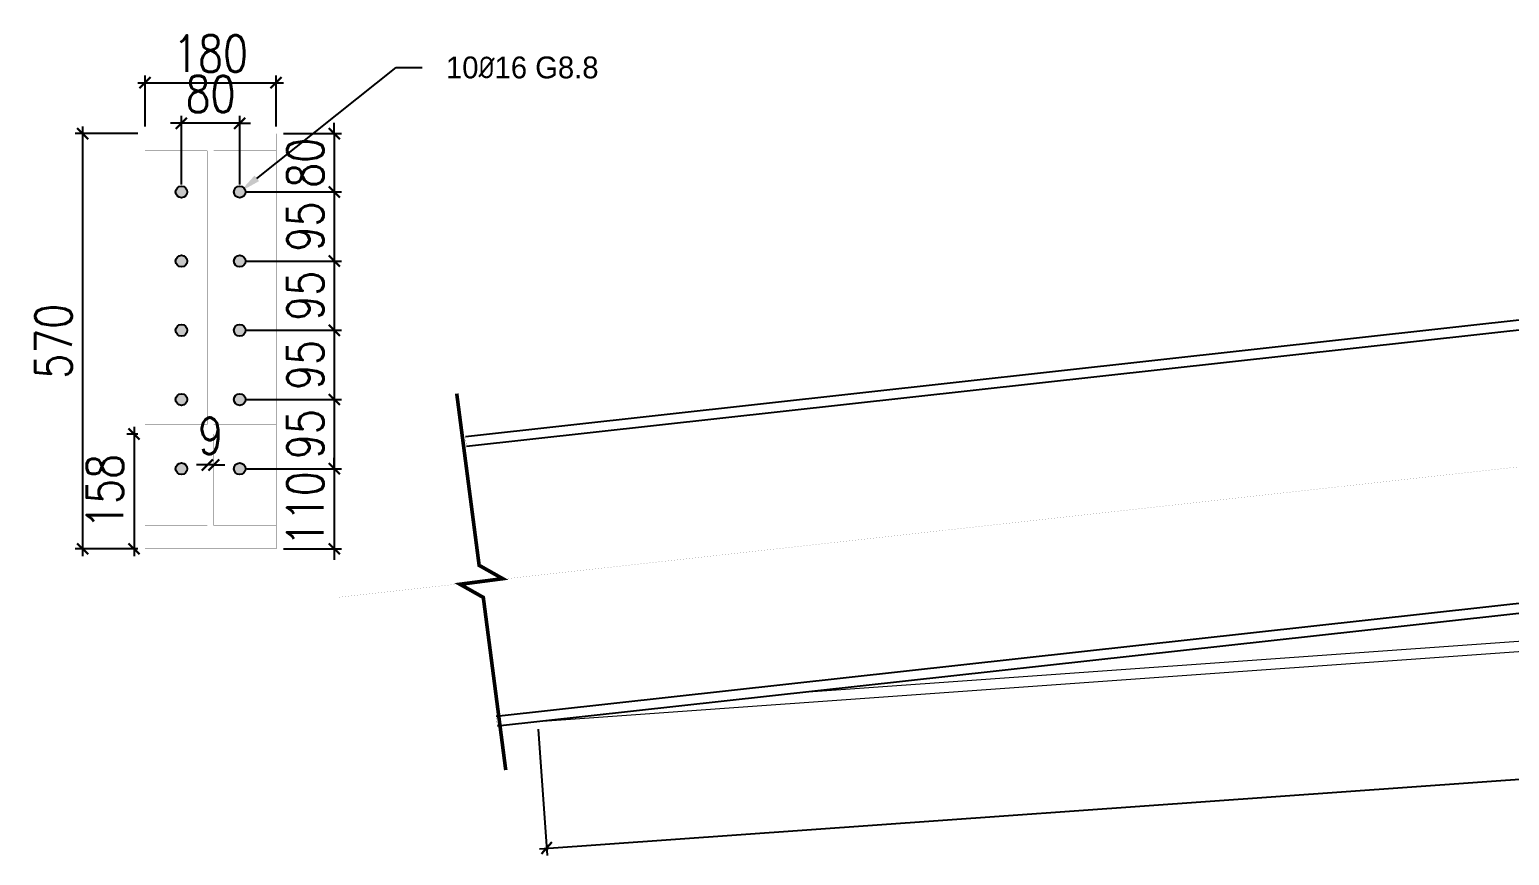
# Model space of a CAD drawing. Header units: millimetres. Extents: x -388065 to 2372687422, y -192755 to 667797.
# Drawn here: x 40824 to 42857, y -17931 to -16797 of the extents above; entities that cross this region are included whole.
import ezdxf
from ezdxf import colors
from ezdxf.entities.mleader import LeaderData, LeaderLine
from ezdxf.math import Vec2, Vec3

# ---------------------------------------------------------------- set-up
doc = ezdxf.new("R2010")
doc.units = ezdxf.units.MM
doc.linetypes.add('DASHDOTED', pattern=[110, 50, -25, 10, -25])
for name, color, linetype, lineweight in [('A-FLOR', 192, 'Continuous', 9), ('BEAMS', 6, 'Continuous', 30), ('STR-STEEL_IN_SEC', 6, 'Continuous', 15)]:
    doc.layers.add(name, color=color, linetype=linetype, lineweight=lineweight)
doc.styles.add('DIM', font='ROMANS.SHX', dxfattribs={"width": 0.8})
doc.dimstyles.new('D100-1-20', dxfattribs={"dimtxt": 50, "dimasz": 15, "dimexe": 10, "dimexo": 10, "dimgap": 15, "dimtad": 1, "dimdec": 0, "dimzin": 13, "dimdsep": 46, "dimtxsty": 'DIM', "dimblk1": 'OBLIQUE', "dimblk2": 'OBLIQUE', "dimsah": 1, "dimcen": 0, "dimdle": 10, "dimclrd": 8, "dimclre": 8, "dimclrt": 6, "dimadec": 0, "dimazin": 0, "dimtfac": 1, "dimtdec": 0, "dimtix": 1, "dimtmove": 2, "dimatfit": 3, "dimldrblk": 'OBLIQUE', "dimfxl": 1, "dimtolj": 1, "dimtzin": 13, "dimarcsym": 0})

# ---------------------------------------------------------------- blocks, each defined once
blk = doc.blocks.new('_OBLIQUE')
at = {"color": 0, "linetype": 'ByBlock'}
blk.add_line((-0.5, -0.5), (0.5, 0.5), dxfattribs=at)
blk = doc.blocks.new('*D392')
at = {"layer": 'BEAMS', "color": 8, "lineweight": -2, "transparency": 16777216}
for p, q in [((40972.8, -16870), (41172.8, -16870)), ((40982.8, -16930), (40982.8, -16860)), ((41162.8, -16930), (41162.8, -16860))]:
    blk.add_line(p, q, dxfattribs=at)
at = {"layer": 'Defpoints', "color": 0, "transparency": 16777216}
for p in [(41162.8, -16870), (40982.8, -16940), (41162.8, -16940)]:
    blk.add_point(p, dxfattribs=at)
at = {"layer": 'BEAMS', "color": 8, "lineweight": -2, "transparency": 16777216, "xscale": 15, "yscale": 15, "zscale": 15, "rotation": 180}
blk.add_blockref('_OBLIQUE', (40982.8, -16870), dxfattribs=at)
at = {"layer": 'BEAMS', "color": 8, "lineweight": -2, "transparency": 16777216, "xscale": 15, "yscale": 15, "zscale": 15}
blk.add_blockref('_OBLIQUE', (41162.8, -16870), dxfattribs=at)
at = {"layer": 'BEAMS', "color": 6, "transparency": 16777216, "insert": (41072.8, -16830), "char_height": 50, "attachment_point": 5, "style": 'DIM'}
blk.add_mtext('\\A1;180', dxfattribs=at)
blk = doc.blocks.new('*D393')
at = {"layer": 'BEAMS', "color": 8, "lineweight": -2, "transparency": 16777216}
for p, q in [((40897, -16930), (40897, -17520)), ((40972.8, -16940), (40887, -16940)), ((40972.8, -17510), (40887, -17510))]:
    blk.add_line(p, q, dxfattribs=at)
at = {"layer": 'Defpoints', "color": 0, "transparency": 16777216}
for p in [(40982.8, -16940), (40897, -17510), (40982.8, -17510)]:
    blk.add_point(p, dxfattribs=at)
at = {"layer": 'BEAMS', "color": 8, "lineweight": -2, "transparency": 16777216, "xscale": 15, "yscale": 15, "zscale": 15}
for p, rotation in [((40897, -16940), 90), ((40897, -17510), 270)]:
    blk.add_blockref('_OBLIQUE', p, dxfattribs=dict(at, rotation=rotation))
at = {"layer": 'BEAMS', "color": 6, "transparency": 16777216, "insert": (40857, -17225), "char_height": 50, "attachment_point": 5, "rotation": 90, "style": 'DIM'}
blk.add_mtext('\\A1;570', dxfattribs=at)
blk = doc.blocks.new('*D394')
at = {"layer": 'BEAMS', "color": 8, "lineweight": -2, "transparency": 16777216}
for p, q in [((41032.8, -16925.7), (41017.8, -16925.7)), ((41032.8, -17010), (41032.8, -16915.7)), ((41112.8, -16925.7), (41032.8, -16925.7)), ((41112.8, -17010), (41112.8, -16915.7)), ((41112.8, -16925.7), (41127.8, -16925.7))]:
    blk.add_line(p, q, dxfattribs=at)
at = {"layer": 'Defpoints', "color": 0, "transparency": 16777216}
for p in [(41032.8, -16925.7), (41032.8, -17020), (41112.8, -17020)]:
    blk.add_point(p, dxfattribs=at)
at = {"layer": 'BEAMS', "color": 8, "lineweight": -2, "transparency": 16777216, "xscale": 15, "yscale": 15, "zscale": 15}
blk.add_blockref('_OBLIQUE', (41032.8, -16925.7), dxfattribs=at)
at = {"layer": 'BEAMS', "color": 8, "lineweight": -2, "transparency": 16777216, "xscale": 15, "yscale": 15, "zscale": 15, "rotation": 180}
blk.add_blockref('_OBLIQUE', (41112.8, -16925.7), dxfattribs=at)
at = {"layer": 'BEAMS', "color": 6, "transparency": 16777216, "insert": (41072.8, -16885.7), "char_height": 50, "attachment_point": 5, "style": 'DIM'}
blk.add_mtext('\\A1;80', dxfattribs=at)
blk = doc.blocks.new('*D395')
at = {"layer": 'BEAMS', "color": 8, "lineweight": -2, "transparency": 16777216}
for p, q in [((41242.8, -16940), (41242.8, -16925)), ((41172.8, -16940), (41252.8, -16940)), ((41242.8, -16940), (41242.8, -17020)), ((41122.8, -17020), (41252.8, -17020)), ((41242.8, -17020), (41242.8, -17035))]:
    blk.add_line(p, q, dxfattribs=at)
at = {"layer": 'Defpoints', "color": 0, "transparency": 16777216}
for p in [(41162.8, -16940), (41112.8, -17020), (41242.8, -17020)]:
    blk.add_point(p, dxfattribs=at)
at = {"layer": 'BEAMS', "color": 8, "lineweight": -2, "transparency": 16777216, "xscale": 15, "yscale": 15, "zscale": 15}
for p, rotation in [((41242.8, -16940), 270), ((41242.8, -17020), 90)]:
    blk.add_blockref('_OBLIQUE', p, dxfattribs=dict(at, rotation=rotation))
at = {"layer": 'BEAMS', "color": 6, "transparency": 16777216, "insert": (41202.8, -16980), "char_height": 50, "attachment_point": 5, "rotation": 90, "style": 'DIM'}
blk.add_mtext('\\A1;80', dxfattribs=at)
blk = doc.blocks.new('*D396')
at = {"layer": 'BEAMS', "color": 8, "lineweight": -2, "transparency": 16777216}
for p, q in [((41122.8, -17210), (41252.8, -17210)), ((41242.8, -17200), (41242.8, -17315)), ((41122.8, -17305), (41252.8, -17305))]:
    blk.add_line(p, q, dxfattribs=at)
at = {"layer": 'Defpoints', "color": 0, "transparency": 16777216}
for p in [(41112.8, -17210), (41112.8, -17305), (41242.8, -17305)]:
    blk.add_point(p, dxfattribs=at)
at = {"layer": 'BEAMS', "color": 8, "lineweight": -2, "transparency": 16777216, "xscale": 15, "yscale": 15, "zscale": 15}
for p, rotation in [((41242.8, -17210), 90), ((41242.8, -17305), 270)]:
    blk.add_blockref('_OBLIQUE', p, dxfattribs=dict(at, rotation=rotation))
at = {"layer": 'BEAMS', "color": 6, "transparency": 16777216, "insert": (41202.8, -17257.5), "char_height": 50, "attachment_point": 5, "rotation": 90, "style": 'DIM'}
blk.add_mtext('\\A1;95', dxfattribs=at)
blk = doc.blocks.new('*D397')
at = {"layer": 'BEAMS', "color": 8, "lineweight": -2, "transparency": 16777216}
for p, q in [((41242.8, -17295), (41242.8, -17410)), ((41122.8, -17305), (41252.8, -17305)), ((41122.8, -17400), (41252.8, -17400))]:
    blk.add_line(p, q, dxfattribs=at)
at = {"layer": 'Defpoints', "color": 0, "transparency": 16777216}
for p in [(41112.8, -17305), (41112.8, -17400), (41242.8, -17400)]:
    blk.add_point(p, dxfattribs=at)
at = {"layer": 'BEAMS', "color": 8, "lineweight": -2, "transparency": 16777216, "xscale": 15, "yscale": 15, "zscale": 15}
for p, rotation in [((41242.8, -17305), 90), ((41242.8, -17400), 270)]:
    blk.add_blockref('_OBLIQUE', p, dxfattribs=dict(at, rotation=rotation))
at = {"layer": 'BEAMS', "color": 6, "transparency": 16777216, "insert": (41202.8, -17352.5), "char_height": 50, "attachment_point": 5, "rotation": 90, "style": 'DIM'}
blk.add_mtext('\\A1;95', dxfattribs=at)
blk = doc.blocks.new('*D398')
at = {"layer": 'BEAMS', "color": 8, "lineweight": -2, "transparency": 16777216}
for p, q in [((41122.8, -17400), (41252.8, -17400)), ((41242.8, -17400), (41242.8, -17385)), ((41242.8, -17400), (41242.8, -17510)), ((41172.8, -17510), (41252.8, -17510)), ((41242.8, -17510), (41242.8, -17525))]:
    blk.add_line(p, q, dxfattribs=at)
at = {"layer": 'Defpoints', "color": 0, "transparency": 16777216}
for p in [(41112.8, -17400), (41162.8, -17510), (41242.8, -17510)]:
    blk.add_point(p, dxfattribs=at)
at = {"layer": 'BEAMS', "color": 8, "lineweight": -2, "transparency": 16777216, "xscale": 15, "yscale": 15, "zscale": 15}
for p, rotation in [((41242.8, -17400), 270), ((41242.8, -17510), 90)]:
    blk.add_blockref('_OBLIQUE', p, dxfattribs=dict(at, rotation=rotation))
at = {"layer": 'BEAMS', "color": 6, "transparency": 16777216, "insert": (41202.8, -17455), "char_height": 50, "attachment_point": 5, "rotation": 90, "style": 'DIM'}
blk.add_mtext('\\A1;110', dxfattribs=at)
blk = doc.blocks.new('*D399')
at = {"layer": 'BEAMS', "color": 8, "lineweight": -2, "transparency": 16777216}
for p, q in [((41242.8, -17010), (41242.8, -17125)), ((41122.8, -17020), (41252.8, -17020)), ((41122.8, -17115), (41252.8, -17115))]:
    blk.add_line(p, q, dxfattribs=at)
at = {"layer": 'Defpoints', "color": 0, "transparency": 16777216}
for p in [(41112.8, -17020), (41112.8, -17115), (41242.8, -17115)]:
    blk.add_point(p, dxfattribs=at)
at = {"layer": 'BEAMS', "color": 8, "lineweight": -2, "transparency": 16777216, "xscale": 15, "yscale": 15, "zscale": 15}
for p, rotation in [((41242.8, -17020), 90), ((41242.8, -17115), 270)]:
    blk.add_blockref('_OBLIQUE', p, dxfattribs=dict(at, rotation=rotation))
at = {"layer": 'BEAMS', "color": 6, "transparency": 16777216, "insert": (41202.8, -17067.5), "char_height": 50, "attachment_point": 5, "rotation": 90, "style": 'DIM'}
blk.add_mtext('\\A1;95', dxfattribs=at)
blk = doc.blocks.new('*D400')
at = {"layer": 'BEAMS', "color": 8, "lineweight": -2, "transparency": 16777216}
for p, q in [((41122.8, -17115), (41252.8, -17115)), ((41242.8, -17105), (41242.8, -17220)), ((41122.8, -17210), (41252.8, -17210))]:
    blk.add_line(p, q, dxfattribs=at)
at = {"layer": 'Defpoints', "color": 0, "transparency": 16777216}
for p in [(41112.8, -17115), (41112.8, -17210), (41242.8, -17210)]:
    blk.add_point(p, dxfattribs=at)
at = {"layer": 'BEAMS', "color": 8, "lineweight": -2, "transparency": 16777216, "xscale": 15, "yscale": 15, "zscale": 15}
for p, rotation in [((41242.8, -17115), 90), ((41242.8, -17210), 270)]:
    blk.add_blockref('_OBLIQUE', p, dxfattribs=dict(at, rotation=rotation))
at = {"layer": 'BEAMS', "color": 6, "transparency": 16777216, "insert": (41202.8, -17162.5), "char_height": 50, "attachment_point": 5, "rotation": 90, "style": 'DIM'}
blk.add_mtext('\\A1;95', dxfattribs=at)
blk = doc.blocks.new('*D401')
at = {"layer": 'BEAMS', "color": 8, "lineweight": -2, "transparency": 16777216}
for p, q in [((45121.2, -17502.4), (45133.5, -17675.9)), ((41524.5, -17921.7), (45142.8, -17665.2)), ((41522.9, -17757.5), (41535.2, -17930.9))]:
    blk.add_line(p, q, dxfattribs=at)
at = {"layer": 'Defpoints', "color": 0, "transparency": 16777216}
for p in [(45120.5, -17492.5), (45132.8, -17665.9), (41522.2, -17747.5)]:
    blk.add_point(p, dxfattribs=at)
at = {"layer": 'BEAMS', "color": 8, "lineweight": -2, "transparency": 16777216, "xscale": 15, "yscale": 15, "zscale": 15}
for p, rotation in [((45132.8, -17665.9), 4.054326710706873), ((41534.5, -17920.9), 184.0543267107069)]:
    blk.add_blockref('_OBLIQUE', p, dxfattribs=dict(at, rotation=rotation))
at = {"layer": 'BEAMS', "color": 6, "transparency": 16777216, "insert": (43330.8, -17753.5), "char_height": 50, "attachment_point": 5, "rotation": 4.0543, "style": 'DIM'}
blk.add_mtext('\\A1;3600', dxfattribs=at)
blk = doc.blocks.new('*D420')
at = {"layer": 'BEAMS', "color": 8, "lineweight": -2, "transparency": 16777216}
for p, q in [((40972.8, -17352.5), (40957.7, -17352.5)), ((40967.7, -17342.5), (40967.7, -17520)), ((40972.8, -17510), (40957.7, -17510))]:
    blk.add_line(p, q, dxfattribs=at)
at = {"layer": 'Defpoints', "color": 0, "transparency": 16777216}
for p in [(40982.8, -17352.5), (40967.7, -17510), (40982.8, -17510)]:
    blk.add_point(p, dxfattribs=at)
at = {"layer": 'BEAMS', "color": 8, "lineweight": -2, "transparency": 16777216, "xscale": 15, "yscale": 15, "zscale": 15}
for p, rotation in [((40967.7, -17352.5), 90), ((40967.7, -17510), 270)]:
    blk.add_blockref('_OBLIQUE', p, dxfattribs=dict(at, rotation=rotation))
at = {"layer": 'BEAMS', "color": 6, "transparency": 16777216, "insert": (40927.7, -17431.2), "char_height": 50, "attachment_point": 5, "rotation": 90, "style": 'DIM'}
blk.add_mtext('\\A1;158', dxfattribs=at)
blk = doc.blocks.new('*D486')
at = {"layer": 'BEAMS', "color": 8, "lineweight": -2, "transparency": 16777216}
for p, q in [((41068.3, -17394.9), (41053.3, -17394.9)), ((41077.3, -17394.9), (41068.3, -17394.9)), ((41077.3, -17394.9), (41092.3, -17394.9))]:
    blk.add_line(p, q, dxfattribs=at)
at = {"layer": 'Defpoints', "color": 0, "transparency": 16777216}
for p in [(41068.3, -17394.9), (41068.3, -17394.9), (41077.3, -17394.9)]:
    blk.add_point(p, dxfattribs=at)
at = {"layer": 'BEAMS', "color": 8, "lineweight": -2, "transparency": 16777216, "xscale": 15, "yscale": 15, "zscale": 15}
blk.add_blockref('_OBLIQUE', (41068.3, -17394.9), dxfattribs=at)
at = {"layer": 'BEAMS', "color": 8, "lineweight": -2, "transparency": 16777216, "xscale": 15, "yscale": 15, "zscale": 15, "rotation": 180}
blk.add_blockref('_OBLIQUE', (41077.3, -17394.9), dxfattribs=at)
at = {"layer": 'BEAMS', "color": 6, "transparency": 16777216, "insert": (41072.8, -17354.9), "char_height": 50, "attachment_point": 5, "style": 'DIM'}
blk.add_mtext('\\A1;9', dxfattribs=at)

msp = doc.modelspace()

# ---------------------------------------------------------------- hatches: boundary and pattern name
at = {"layer": 'A-FLOR'}
h = msp.add_hatch(color=7, dxfattribs=at)
h.dxf.hatch_style = 1
h.paths.add_polyline_path([(41104.8322, -17020.0307, 1), (41120.8322, -17020.0307, 1)])
h.paths.add_polyline_path([(41024.8322, -17020.0307, 1), (41040.8322, -17020.0307, 1)])
h = msp.add_hatch(color=7, dxfattribs=at)
h.dxf.hatch_style = 1
h.paths.add_polyline_path([(41104.8322, -17115.0307, 1), (41120.8322, -17115.0307, 1)])
h.paths.add_polyline_path([(41024.8322, -17115.0307, 1), (41040.8322, -17115.0307, 1)])
h = msp.add_hatch(color=7, dxfattribs=at)
h.dxf.hatch_style = 1
h.paths.add_polyline_path([(41104.8322, -17210.0307, 1), (41120.8322, -17210.0307, 1)])
h.paths.add_polyline_path([(41024.8322, -17210.0307, 1), (41040.8322, -17210.0307, 1)])
h = msp.add_hatch(color=7, dxfattribs=at)
h.dxf.hatch_style = 1
h.paths.add_polyline_path([(41104.8322, -17305.0307, 1), (41120.8322, -17305.0307, 1)])
h.paths.add_polyline_path([(41024.8322, -17305.0307, 1), (41040.8322, -17305.0307, 1)])
h = msp.add_hatch(color=7, dxfattribs=at)
h.dxf.hatch_style = 1
h.paths.add_polyline_path([(41104.8322, -17400.0307, 1), (41120.8322, -17400.0307, 1)])
h.paths.add_polyline_path([(41024.8322, -17400.0307, 1), (41040.8322, -17400.0307, 1)])

# ---------------------------------------------------------------- linework, layer by layer
at = {"color": 242, "true_color": 0xcd2027}
for p, q in [((45100.4878, -16950.0307), (41422.8322, -17356.0477)), ((45100.4878, -16963.6127), (41424.3137, -17369.4661)), ((45100.4878, -17338.879), (41465.2446, -17740.2136)), ((45100.4878, -17352.461), (41466.726, -17753.632))]:
    msp.add_line(p, q, dxfattribs=at)
at = {"color": 255}
for points, const_width in [([(40982.8322, -16940.0307), (40982.8322, -17510.0307)], 0.2), ([(40982.8322, -16940.0307), (41162.8322, -16940.0307)], 0.2), ([(41162.8322, -16950.0307), (40982.8322, -16950.0307)], 0.2), ([(40982.8322, -16950.0307), (40982.8322, -16963.6127)], 0.2), ([(40982.8322, -16963.6127), (40982.8322, -16950.0307)], 0.2), ([(40982.8322, -16950.0307), (41162.8322, -16950.0307)], 0.2), ([(41162.8322, -17510.0307), (41162.8322, -16940.0307)], 0.2), ([(41162.8322, -16963.6127), (41162.8322, -16950.0307)], 0.2), ([(41162.8322, -16950.0307), (41162.8322, -16963.6127)], 0.2), ([(41162.8322, -16950.0307), (41162.8322, -16950.0307)], 0.2), ([(40982.8322, -16963.6127), (40982.8322, -16963.6127)], 0.2), ([(40982.8322, -16963.6127), (41068.5322, -16963.6127)], 0.2), ([(41068.5322, -16963.6127), (40982.8322, -16963.6127)], 0.2), ([(40982.8322, -16963.6127), (40982.8322, -16963.6127)], 0.2), ([(41068.5322, -16963.6127), (41068.5322, -16963.6127)], 0.2), ([(41068.5322, -16963.6127), (41068.5322, -17338.879)], 0.2), ([(41068.5322, -17338.879), (41068.5322, -16963.6127)], 0.2), ([(41068.5322, -16963.6127), (41068.5322, -16963.6127)], 0.2), ([(41077.1322, -17338.879), (41077.1322, -16963.6127)], 0.2), ([(41077.1322, -16963.6127), (41077.1322, -16963.6127)], 0.2), ([(41077.1322, -16963.6127), (41162.8322, -16963.6127)], 0.2), ([(41162.8322, -16963.6127), (41077.1322, -16963.6127)], 0.2), ([(41077.1322, -16963.6127), (41077.1322, -16963.6127)], 0.2), ([(41077.1322, -16963.6127), (41077.1322, -17338.879)], 0.2), ([(41162.8322, -16963.6127), (41162.8322, -16963.6127)], 0.2), ([(41162.8322, -16963.6127), (41162.8322, -16963.6127)], 0.2), ([(41410.9516, -17296.9353), (41441.7235, -17532.7203), (41474.1861, -17551.0156), (41415.3721, -17558.664), (41447.4481, -17576.7415), (41478.2758, -17813.7976)], 5), ([(41068.5322, -17338.879), (40982.8322, -17338.879)], 0.2), ([(40982.8322, -17338.879), (40982.8322, -17338.879)], 0.2), ([(40982.8322, -17338.879), (40982.8322, -17352.461)], 0.2), ([(40982.8322, -17352.461), (40982.8322, -17338.879)], 0.2), ([(40982.8322, -17338.879), (40982.8322, -17338.879)], 0.2), ([(40982.8322, -17338.879), (41068.5322, -17338.879)], 0.2), ([(41068.5322, -17338.879), (41068.5322, -17338.879)], 0.2), ([(41068.5322, -17338.879), (41068.5322, -17338.879)], 0.2), ([(41162.8322, -17338.879), (41077.1322, -17338.879)], 0.2), ([(41077.1322, -17338.879), (41077.1322, -17338.879)], 0.2), ([(41077.1322, -17338.879), (41077.1322, -17338.879)], 0.2), ([(41077.1322, -17338.879), (41162.8322, -17338.879)], 0.2), ([(41162.8322, -17352.461), (41162.8322, -17338.879)], 0.2), ([(41162.8322, -17338.879), (41162.8322, -17338.879)], 0.2), ([(41162.8322, -17338.879), (41162.8322, -17338.879)], 0.2), ([(41162.8322, -17338.879), (41162.8322, -17352.461)], 0.2), ([(40982.8322, -17352.461), (41162.8322, -17352.461)], 0.2), ([(41162.8322, -17352.461), (40982.8322, -17352.461)], 0.2), ([(41077.3322, -17352.461), (41068.3322, -17352.461)], 0.2), ([(41068.3322, -17352.461), (41068.3322, -17478.4255)], 0.2), ([(41068.3322, -17478.4255), (41068.3322, -17352.461)], 0.2), ([(41068.3322, -17352.461), (41077.3322, -17352.461)], 0.2), ([(41077.3322, -17478.4255), (41077.3322, -17352.461)], 0.2), ([(41077.3322, -17352.461), (41077.3322, -17478.4255)], 0.2), ([(41162.8322, -17352.461), (41162.8322, -17352.461)], 0.2), ([(41068.3322, -17478.4255), (40982.8322, -17478.4255)], 0.2), ([(40982.8322, -17478.4255), (40982.8322, -17492.461)], 0.2), ([(40982.8322, -17492.461), (40982.8322, -17478.4255)], 0.2), ([(40982.8322, -17478.4255), (41068.3322, -17478.4255)], 0.2), ([(41162.8322, -17478.4255), (41077.3322, -17478.4255)], 0.2), ([(41077.3322, -17478.4255), (41162.8322, -17478.4255)], 0.2), ([(41162.8322, -17492.461), (41162.8322, -17478.4255)], 0.2), ([(41162.8322, -17478.4255), (41162.8322, -17492.461)], 0.2), ([(41162.8322, -17510.0307), (40982.8322, -17510.0307)], 0.2)]:
    msp.add_lwpolyline(points, dxfattribs=dict(at, const_width=const_width))
at = {"color": 255, "linetype": 'DASHDOTED', "ltscale": 0.005, "const_width": 0.1}
msp.add_lwpolyline([(45321.2268, -17126.876), (41245.9869, -17576.7867)], dxfattribs=at)
at = {"color": 255, "linetype": 'DASHDOTED', "const_width": 0.2}
for points in [[(41424.3137, -17369.4661), (41422.8322, -17356.0477)], [(41466.726, -17753.632), (41465.2446, -17740.2136)]]:
    msp.add_lwpolyline(points, dxfattribs=at)
at = {"color": 50}
for centre in [(41032.8322, -17020.0307), (41112.8322, -17020.0307), (41032.8322, -17115.0307), (41112.8322, -17115.0307), (41032.8322, -17210.0307), (41112.8322, -17210.0307), (41032.8322, -17305.0307), (41112.8322, -17305.0307), (41032.8322, -17400.0307), (41112.8322, -17400.0307)]:
    msp.add_circle(centre, 8, dxfattribs=at)
at = {"layer": 'STR-STEEL_IN_SEC'}
for p, q in [((45100.4878, -17478.4255), (41880.962, -17707.8999)), ((45100.4878, -17478.4255), (41880.962, -17707.8999)), ((45100.4878, -17478.4255), (41880.962, -17707.8999)), ((45100.4878, -17478.4255), (41880.962, -17707.8999)), ((45100.4878, -17492.461), (41522.2283, -17747.5045)), ((45100.4878, -17492.461), (41522.2283, -17747.5045))]:
    msp.add_line(p, q, dxfattribs=at)

# ---------------------------------------------------------------- dimensions: what is measured, and where the dimension line sits
at = {"layer": 'BEAMS'}
for base, p1, p2, picture, middle in [((41162.8322, -16869.9635), (40982.8322, -16940.0307), (41162.8322, -16940.0307), '*D392', (41072.8322, -16829.9635)), ((41032.8322, -16925.7315), (41112.8322, -17020.0307), (41032.8322, -17020.0307), '*D394', (41072.8322, -16885.7315))]:
    dim = msp.add_linear_dim(base=base, p1=p1, p2=p2, dimstyle='D100-1-20', dxfattribs=at)
    dim.commit()
    dim.dimension.update_dxf_attribs({"geometry": picture, "text_midpoint": middle})
for base, p1, p2, picture, middle in [((40897.0177, -17510.0307), (40982.8322, -16940.0307), (40982.8322, -17510.0307), '*D393', (40857.0177, -17225.0307)), ((41242.8322, -17020.0307), (41162.8322, -16940.0307), (41112.8322, -17020.0307), '*D395', (41202.8322, -16980.0307)), ((41242.8322, -17115.0307), (41112.8322, -17020.0307), (41112.8322, -17115.0307), '*D399', (41202.8322, -17067.5307)), ((41242.8322, -17210.0307), (41112.8322, -17115.0307), (41112.8322, -17210.0307), '*D400', (41202.8322, -17162.5307)), ((41242.8322, -17305.0307), (41112.8322, -17210.0307), (41112.8322, -17305.0307), '*D396', (41202.8322, -17257.5307)), ((41242.8322, -17400.0307), (41112.8322, -17305.0307), (41112.8322, -17400.0307), '*D397', (41202.8322, -17352.5307)), ((40967.7216, -17510.0307), (40982.8322, -17352.461), (40982.8322, -17510.0307), '*D420', (40927.7216, -17431.2459)), ((41242.8322, -17510.0307), (41112.8322, -17400.0307), (41162.8322, -17510.0307), '*D398', (41202.8322, -17455.0307))]:
    dim = msp.add_linear_dim(base=base, p1=p1, p2=p2, angle=90, dimstyle='D100-1-20', dxfattribs=at)
    dim.commit()
    dim.dimension.update_dxf_attribs({"geometry": picture, "text_midpoint": middle})
dim = msp.add_aligned_dim(p1=(41077.3322, -17394.8799), p2=(41068.3322, -17394.8799), distance=0, dimstyle='D100-1-20', dxfattribs=at)
dim.commit()
dim.dimension.update_dxf_attribs({"geometry": '*D486', "text_midpoint": (41072.8322, -17354.8799)})
dim = msp.add_aligned_dim(p1=(41522.2283, -17747.5045), p2=(45120.4878, -17492.461), distance=-173.8786, text='3600', dimstyle='D100-1-20', dxfattribs=at)
dim.commit()
dim.dimension.update_dxf_attribs({"geometry": '*D401', "text_midpoint": (43330.8236, -17753.5264)})

# ---------------------------------------------------------------- next in the draw order: leaders
at = {"color": 3, "lineweight": 25}
ml = msp.add_multileader_mtext('Standard', dxfattribs=at)
ml.set_content('10{\\A1;\\Fdim|c0;\\C7;%%C}16 G8.8', color=3)
ml.set_leader_properties()
ml.build(insert=Vec2(0, 0))
ml.multileader.update_dxf_attribs({"text_right_attachment_type": 2, "dogleg_length": 35.7023, "arrow_head_size": 30})
ctx = ml.context
ctx.base_point, ctx.char_height, ctx.arrow_head_size, ctx.landing_gap_size, ctx.plane_origin = Vec3(41363.5539, -16849.0843), 30, 30, 0.0135, Vec3(40999.6527, -16903.6467)
ctx.right_attachment, ctx.text_align_type = 2, 2
notes = []
notes.append((ctx, [(0, (1, 1, 0), (41327.8516, -16849.0843), (1, 0), 35.7023, [(0, [(41112.8322, -17020.0307)], 0, [])])]))
ctx.mtext.insert, ctx.mtext.alignment, ctx.mtext.flow_direction = Vec3(41605.7103, -16834.0843), 3, 5
ctx.mtext.has_bg_fill, ctx.mtext.bg_color, ctx.mtext.bg_scale_factor, ctx.mtext.bg_transparency, ctx.mtext.use_window_bg_color = 1, -1027028792, 1.5, 0, 1
for ctx, leaders in notes:
    for number, flags, end, landing, length, lines in leaders:
        leader = LeaderData()
        leader.index, (leader.has_last_leader_line, leader.has_dogleg_vector, leader.attachment_direction) = number, flags
        leader.last_leader_point, leader.dogleg_vector, leader.dogleg_length = Vec3(end), Vec3(landing), length
        for number, points, colour, breaks in lines:
            line = LeaderLine()
            line.index, line.vertices, line.color, line.breaks = number, Vec3.list(points), colors.encode_raw_color(colour), breaks
            leader.lines.append(line)
        ctx.leaders.append(leader)

doc.saveas('drawing.dxf')
